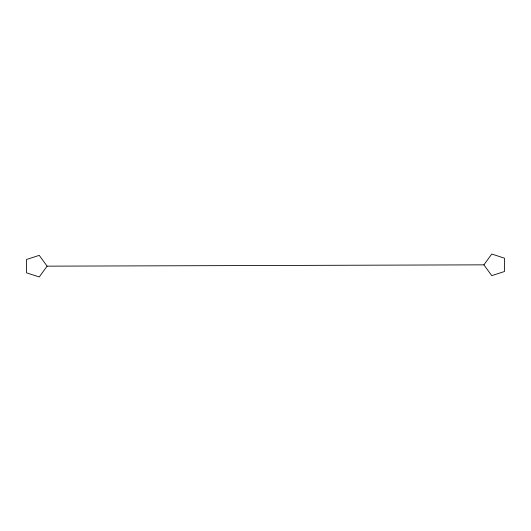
<?xml version="1.0" encoding="UTF-8"?>
<svg xmlns="http://www.w3.org/2000/svg" width="531" height="531" viewBox="0 0 531 531"><rect width="100%" height="100%" fill="white"/><g stroke="black" fill="none" stroke-linecap="round" stroke-linejoin="round"><path stroke-width="0.8" d="M47.1 266.157L39.248 276.963L26.55 272.834L26.55 259.48L39.248 255.358L47.1 266.157L483.9 264.843L491.752 254.037L504.45 258.166L504.45 271.52L491.752 275.642L483.9 264.843"/></g></svg>
